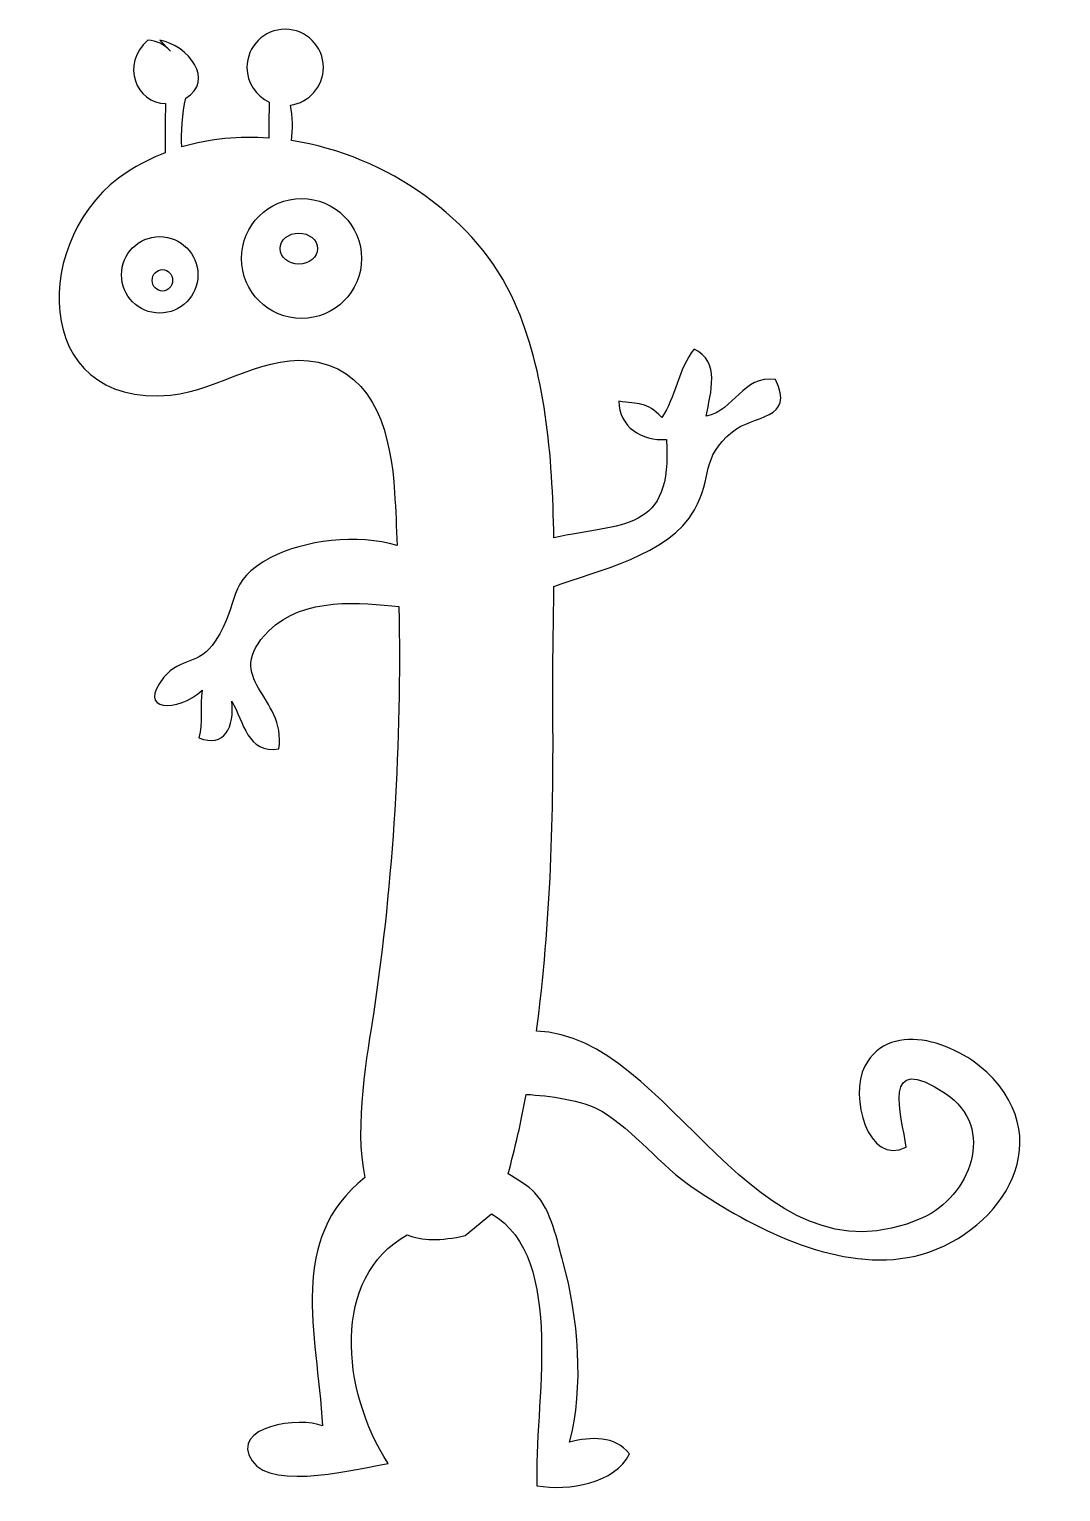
# Model space of a CAD drawing. Header units: centimetres. Extents: x -7 to 7.1, y -10 to 10.
import ezdxf

# ---------------------------------------------------------------- set-up
doc = ezdxf.new("R2010")
doc.units = ezdxf.units.CM
doc.header["$MEASUREMENT"] = 0
doc.layers.add('Camada 1', color=7, linetype='Continuous')

msp = doc.modelspace()

# ---------------------------------------------------------------- linework, layer by layer
at = {"layer": 'Camada 1'}
for points, knots in [([(5.02981, -6.82143), (4.01352, -6.99706), (2.88631, -6.39818), (2.10135, -5.86856), (2.10135, -5.86856), (1.66132, -5.5717), (1.29024, -5.08214), (0.84987, -4.82094), (0.84987, -4.82094), (0.58661, -4.6647), (0.1269, -4.61015), (-0.18095, -4.59094), (-0.18095, -4.59094), (-0.25035, -4.96252), (-0.33219, -5.32587), (-0.42873, -5.67713), (-0.42873, -5.67713), (-0.30104, -5.75121), (-0.15851, -5.83805), (-0.06326, -5.93767), (-0.06326, -5.93767), (0.1674, -6.17966), (0.24199, -6.59865), (0.3243, -6.8889), (0.3243, -6.8889), (0.52898, -7.61351), (0.61405, -8.61107), (0.41, -9.34164), (0.41, -9.34164), (0.71041, -9.26787), (1.02778, -9.25126), (1.23, -9.50274), (1.23, -9.50274), (1.03632, -9.9029), (0.40114, -10.01524), (-0.03534, -9.9384), (-0.03534, -9.9384), (-0.08037, -8.86951), (0.38111, -6.82304), (-0.65711, -6.22145), (-0.65711, -6.22145), (-0.65711, -6.22145), (-1.01432, -6.51958), (-1.01432, -6.51958), (-1.01432, -6.51958), (-1.34878, -6.59866), (-1.60802, -6.58771), (-1.80963, -6.51246), (-1.80963, -6.51246), (-2.84561, -7.08629), (-2.71646, -8.63317), (-2.06612, -9.63621), (-2.06612, -9.63621), (-2.43368, -9.68675), (-3.64899, -10.02041), (-3.9276, -9.59909), (-3.9276, -9.59909), (-4.24222, -9.12387), (-3.26336, -8.98669), (-2.96457, -9.12197), (-2.96457, -9.12197), (-3.04336, -7.81448), (-3.44722, -6.57464), (-2.38701, -5.72813), (-2.38701, -5.72813), (-2.53891, -5.01823), (-2.35021, -4.03226), (-2.2653, -3.46539), (-2.2653, -3.46539), (-1.99445, -1.65299), (-1.88695, 0.21301), (-1.92052, 2.07268), (-1.92052, 2.07268), (-2.42447, 2.12708), (-3.22687, 2.21426), (-3.69886, 1.74145), (-3.69886, 1.74145), (-4.36373, 1.07544), (-3.45222, 0.85446), (-3.56101, 0.12874), (-3.56101, 0.12874), (-4.00022, 0.06336), (-4.03493, 0.49339), (-4.2062, 0.78279), (-4.2062, 0.78279), (-4.16392, 0.42767), (-4.30177, 0.14197), (-4.65721, 0.2795), (-4.65721, 0.2795), (-4.59159, 0.48241), (-4.64284, 0.71807), (-4.60895, 0.93), (-4.60895, 0.93), (-4.93703, 0.62187), (-5.52475, 0.63428), (-5.13219, 1.1074), (-5.13219, 1.1074), (-4.90322, 1.3831), (-4.64922, 1.26332), (-4.43028, 1.60132), (-4.43028, 1.60132), (-4.07709, 2.14644), (-4.29743, 2.41325), (-3.66966, 2.74416), (-3.66966, 2.74416), (-3.2227, 2.97951), (-2.48229, 3.06973), (-1.94476, 2.90833), (-1.94476, 2.90833), (-1.9546, 3.15013), (-1.96527, 3.39146), (-1.97995, 3.63263), (-1.97995, 3.63263), (-2.02691, 4.40373), (-2.23564, 5.24503), (-3.02624, 5.41209), (-3.02624, 5.41209), (-3.72598, 5.55994), (-4.37569, 5.02516), (-5.04139, 4.96285), (-5.04139, 4.96285), (-6.97285, 4.78238), (-6.95234, 7.16162), (-5.63556, 8.00929), (-5.63556, 8.00929), (-5.46938, 8.11647), (-5.29546, 8.20386), (-5.11669, 8.27369), (-5.11669, 8.27369), (-5.11767, 8.49774), (-5.11733, 8.72293), (-5.10862, 8.94462), (-5.10862, 8.94462), (-5.50738, 8.95112), (-5.73307, 9.48251), (-5.3504, 9.8117), (-5.3504, 9.8117), (-5.23023, 9.80509), (-5.12725, 9.75561), (-5.04137, 9.66263), (-5.04137, 9.66263), (-5.04137, 9.66263), (-5.19044, 9.81181), (-5.19044, 9.81181), (-5.19044, 9.81181), (-4.79788, 9.74265), (-4.42865, 9.25288), (-4.83476, 9.01965), (-4.83476, 9.01965), (-4.8781, 8.81595), (-4.90432, 8.53573), (-4.88545, 8.35258), (-4.88545, 8.35258), (-4.50178, 8.46696), (-4.10014, 8.50376), (-3.69887, 8.47495), (-3.69887, 8.47495), (-3.69887, 8.63904), (-3.69694, 8.80264), (-3.69355, 8.96623), (-3.69355, 8.96623), (-3.87241, 9.04904), (-3.99719, 9.22893), (-3.99719, 9.43912), (-3.99719, 9.43912), (-3.99717, 9.72722), (-3.76359, 9.96103), (-3.47514, 9.96103), (-3.47514, 9.96103), (-3.18669, 9.96103), (-2.95312, 9.72722), (-2.95312, 9.43909), (-2.95312, 9.43909), (-2.95312, 9.17517), (-3.14957, 8.95953), (-3.40347, 8.92418), (-3.40347, 8.92418), (-3.36521, 8.77181), (-3.37537, 8.58665), (-3.38717, 8.44042), (-3.38717, 8.44042), (-2.08436, 8.23783), (-0.84402, 7.36772), (-0.34121, 6.2344), (-0.34121, 6.2344), (0.07866, 5.28851), (0.18002, 4.14596), (0.19597, 3.01233), (0.19597, 3.01233), (1.12169, 3.21863), (1.83099, 3.07755), (1.73365, 4.35678), (1.73365, 4.35678), (1.39096, 4.33032), (1.09362, 4.5295), (1.08296, 4.8788), (1.08296, 4.8788), (1.35511, 4.83086), (1.46293, 4.88092), (1.6702, 4.6575), (1.6702, 4.6575), (1.85583, 4.92079), (1.89795, 5.31965), (2.11168, 5.59066), (2.11168, 5.59066), (2.47389, 5.42569), (2.33896, 4.99955), (2.2781, 4.67573), (2.2781, 4.67573), (2.6705, 4.75241), (2.77187, 5.23472), (3.22319, 5.175), (3.22319, 5.175), (3.50569, 4.62004), (2.91458, 4.6951), (2.63613, 4.46298), (2.63613, 4.46298), (2.18965, 4.09156), (2.37739, 3.85944), (2.11781, 3.39472), (2.11781, 3.39472), (1.76546, 2.76469), (0.77661, 2.56665), (0.1976, 2.34922), (0.1976, 2.34922), (0.1926, 1.76327), (0.17678, 1.19087), (0.18244, 0.66128), (0.18244, 0.66128), (0.1963, -0.71093), (0.15823, -2.25456), (-0.04227, -3.72863), (-0.04227, -3.72863), (1.80807, -3.77514), (2.90765, -7.31067), (5.23447, -6.2789), (5.23447, -6.2789), (5.87725, -5.99397), (6.25772, -5.05002), (5.54779, -4.57707), (5.54779, -4.57707), (4.65337, -3.98078), (4.95152, -4.87989), (5.01317, -5.31346), (5.01317, -5.31346), (4.48162, -5.58045), (4.23447, -4.60853), (4.44643, -4.20774), (4.44643, -4.20774), (4.8006, -3.53692), (5.76765, -3.90059), (6.20041, -4.37546), (6.20041, -4.37546), (7.12372, -5.38932), (6.13743, -6.6303), (5.02981, -6.82143)], [0, 0, 0, 0, 0.01538462, 0.01538462, 0.01538462, 0.01538462, 0.03076923, 0.03076923, 0.03076923, 0.03076923, 0.04615385, 0.04615385, 0.04615385, 0.04615385, 0.06153846, 0.06153846, 0.06153846, 0.06153846, 0.07692308, 0.07692308, 0.07692308, 0.07692308, 0.09230769, 0.09230769, 0.09230769, 0.09230769, 0.10769231, 0.10769231, 0.10769231, 0.10769231, 0.12307692, 0.12307692, 0.12307692, 0.12307692, 0.13846154, 0.13846154, 0.13846154, 0.13846154, 0.15384615, 0.15384615, 0.15384615, 0.15384615, 0.16923077, 0.16923077, 0.16923077, 0.16923077, 0.18461538, 0.18461538, 0.18461538, 0.18461538, 0.2, 0.2, 0.2, 0.2, 0.21538462, 0.21538462, 0.21538462, 0.21538462, 0.23076923, 0.23076923, 0.23076923, 0.23076923, 0.24615385, 0.24615385, 0.24615385, 0.24615385, 0.26153846, 0.26153846, 0.26153846, 0.26153846, 0.27692308, 0.27692308, 0.27692308, 0.27692308, 0.29230769, 0.29230769, 0.29230769, 0.29230769, 0.30769231, 0.30769231, 0.30769231, 0.30769231, 0.32307692, 0.32307692, 0.32307692, 0.32307692, 0.33846154, 0.33846154, 0.33846154, 0.33846154, 0.35384615, 0.35384615, 0.35384615, 0.35384615, 0.36923077, 0.36923077, 0.36923077, 0.36923077, 0.38461538, 0.38461538, 0.38461538, 0.38461538, 0.4, 0.4, 0.4, 0.4, 0.41538462, 0.41538462, 0.41538462, 0.41538462, 0.43076923, 0.43076923, 0.43076923, 0.43076923, 0.44615385, 0.44615385, 0.44615385, 0.44615385, 0.46153846, 0.46153846, 0.46153846, 0.46153846, 0.47692308, 0.47692308, 0.47692308, 0.47692308, 0.49230769, 0.49230769, 0.49230769, 0.49230769, 0.50769231, 0.50769231, 0.50769231, 0.50769231, 0.52307692, 0.52307692, 0.52307692, 0.52307692, 0.53846154, 0.53846154, 0.53846154, 0.53846154, 0.55384615, 0.55384615, 0.55384615, 0.55384615, 0.56923077, 0.56923077, 0.56923077, 0.56923077, 0.58461538, 0.58461538, 0.58461538, 0.58461538, 0.6, 0.6, 0.6, 0.6, 0.61538462, 0.61538462, 0.61538462, 0.61538462, 0.63076923, 0.63076923, 0.63076923, 0.63076923, 0.64615385, 0.64615385, 0.64615385, 0.64615385, 0.66153846, 0.66153846, 0.66153846, 0.66153846, 0.67692308, 0.67692308, 0.67692308, 0.67692308, 0.69230769, 0.69230769, 0.69230769, 0.69230769, 0.70769231, 0.70769231, 0.70769231, 0.70769231, 0.72307692, 0.72307692, 0.72307692, 0.72307692, 0.73846154, 0.73846154, 0.73846154, 0.73846154, 0.75384615, 0.75384615, 0.75384615, 0.75384615, 0.76923077, 0.76923077, 0.76923077, 0.76923077, 0.78461538, 0.78461538, 0.78461538, 0.78461538, 0.8, 0.8, 0.8, 0.8, 0.81538462, 0.81538462, 0.81538462, 0.81538462, 0.83076923, 0.83076923, 0.83076923, 0.83076923, 0.84615385, 0.84615385, 0.84615385, 0.84615385, 0.86153846, 0.86153846, 0.86153846, 0.86153846, 0.87692308, 0.87692308, 0.87692308, 0.87692308, 0.89230769, 0.89230769, 0.89230769, 0.89230769, 0.90769231, 0.90769231, 0.90769231, 0.90769231, 0.92307692, 0.92307692, 0.92307692, 0.92307692, 0.93846154, 0.93846154, 0.93846154, 0.93846154, 0.95384615, 0.95384615, 0.95384615, 0.95384615, 0.96923077, 0.96923077, 0.96923077, 0.96923077, 1, 1, 1, 1]), ([(-3.2516, 7.64929), (-3.7047, 7.64929), (-4.07176, 7.28207), (-4.07176, 6.82898), (-4.07176, 6.82898), (-4.07176, 6.37572), (-3.7047, 6.00859), (-3.2516, 6.00859), (-3.2516, 6.00859), (-2.79866, 6.00859), (-2.43142, 6.37573), (-2.43142, 6.82898), (-2.43142, 6.82898), (-2.43141, 7.28207), (-2.79863, 7.64929), (-3.2516, 7.64929)], [0, 0, 0, 0, 0.2, 0.2, 0.2, 0.2, 0.4, 0.4, 0.4, 0.4, 0.6, 0.6, 0.6, 0.6, 1, 1, 1, 1]), ([(-5.19044, 7.12727), (-5.47873, 7.12727), (-5.71238, 6.89354), (-5.71238, 6.60525), (-5.71238, 6.60525), (-5.71238, 6.31704), (-5.47873, 6.08315), (-5.19044, 6.08315), (-5.19044, 6.08315), (-4.90199, 6.08315), (-4.66842, 6.31704), (-4.66842, 6.60525), (-4.66842, 6.60525), (-4.66841, 6.89353), (-4.90199, 7.12727), (-5.19044, 7.12727)], [0, 0, 0, 0, 0.2, 0.2, 0.2, 0.2, 0.4, 0.4, 0.4, 0.4, 0.6, 0.6, 0.6, 0.6, 1, 1, 1, 1]), ([(-3.28869, 7.17592), (-3.43043, 7.17592), (-3.54518, 7.08109), (-3.54518, 6.96415), (-3.54518, 6.96415), (-3.54518, 6.84736), (-3.43043, 6.75269), (-3.28869, 6.75269), (-3.28869, 6.75269), (-3.1473, 6.75269), (-3.03236, 6.84736), (-3.03236, 6.96415), (-3.03236, 6.96415), (-3.03236, 7.0811), (-3.1473, 7.17592), (-3.28869, 7.17592)], [0, 0, 0, 0, 0.2, 0.2, 0.2, 0.2, 0.4, 0.4, 0.4, 0.4, 0.6, 0.6, 0.6, 0.6, 1, 1, 1, 1]), ([(-5.15308, 6.67748), (-5.23023, 6.67748), (-5.29294, 6.61178), (-5.29294, 6.53042), (-5.29294, 6.53042), (-5.29294, 6.44938), (-5.23023, 6.38379), (-5.15308, 6.38379), (-5.15308, 6.38379), (-5.07593, 6.38379), (-5.01319, 6.44941), (-5.01319, 6.53042), (-5.01319, 6.53042), (-5.01322, 6.61178), (-5.07593, 6.67748), (-5.15308, 6.67748)], [0, 0, 0, 0, 0.2, 0.2, 0.2, 0.2, 0.4, 0.4, 0.4, 0.4, 0.6, 0.6, 0.6, 0.6, 1, 1, 1, 1])]:
    msp.add_open_spline(points, degree=3, knots=knots, dxfattribs=at)

doc.saveas('drawing.dxf')
